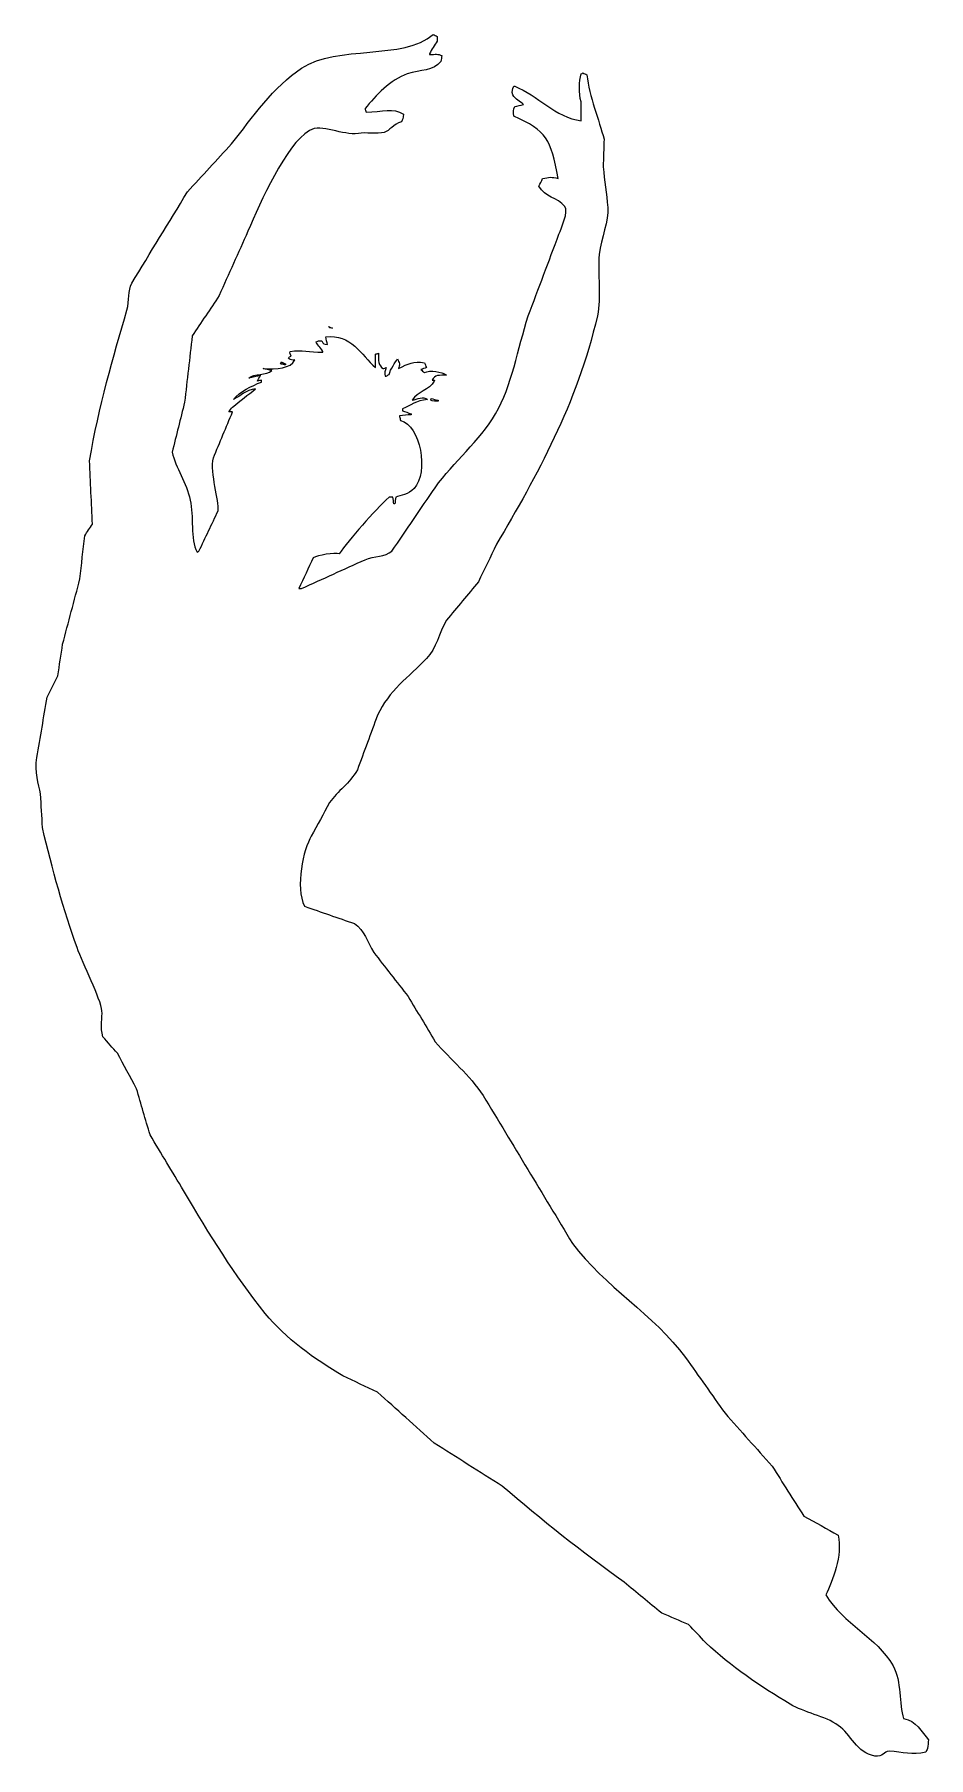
# Model space of a CAD drawing. Header units: centimetres. Extents: x -5 to 5.1, y -10.1 to 9.3.
import ezdxf

# ---------------------------------------------------------------- set-up
doc = ezdxf.new("R2010")
doc.units = ezdxf.units.CM
doc.header["$MEASUREMENT"] = 0
doc.layers.add('Camada 1', color=7, linetype='Continuous')

msp = doc.modelspace()

# ---------------------------------------------------------------- linework, layer by layer
at = {"layer": 'Camada 1'}
for points, knots in [([(4.80243, -9.6488), (4.74454, -9.48235), (4.7824, -9.23256), (4.68347, -9.05547), (4.68347, -9.05547), (4.5007, -8.72998), (4.12329, -8.59001), (3.92814, -8.25712), (3.92814, -8.25712), (4.00606, -8.10057), (4.11562, -7.81564), (4.0684, -7.58839), (4.0684, -7.58839), (3.93881, -7.5164), (3.80972, -7.44446), (3.67962, -7.37246), (3.67962, -7.37246), (3.56164, -7.18574), (3.44269, -6.99876), (3.32397, -6.81154), (3.32397, -6.81154), (3.14789, -6.61368), (2.97154, -6.41609), (2.79523, -6.21821), (2.79523, -6.21821), (2.64783, -6.00948), (2.5004, -5.80075), (2.35277, -5.59226), (2.35277, -5.59226), (1.99513, -5.10725), (1.44062, -4.79465), (1.08004, -4.30842), (1.08004, -4.30842), (0.74542, -3.75491), (0.41104, -3.20093), (0.0769, -2.64692), (0.0769, -2.64692), (-0.07693, -2.41692), (-0.28616, -2.24528), (-0.46301, -2.04298), (-0.46301, -2.04298), (-0.56342, -1.87381), (-0.66433, -1.70463), (-0.76522, -1.53572), (-0.76522, -1.53572), (-0.89434, -1.37025), (-1.02393, -1.20481), (-1.15352, -1.03984), (-1.15352, -1.03984), (-1.22525, -0.92213), (-1.25568, -0.78954), (-1.36918, -0.71586), (-1.36918, -0.71586), (-1.55613, -0.65106), (-1.74338, -0.58627), (-1.93033, -0.52147), (-1.93033, -0.52147), (-2.03815, -0.30406), (-1.94295, 0.12181), (-1.85466, 0.26601), (-1.85466, 0.26601), (-1.78664, 0.39166), (-1.71813, 0.51779), (-1.64963, 0.64365), (-1.64963, 0.64365), (-1.55565, 0.77499), (-1.42381, 0.8613), (-1.33702, 1.01042), (-1.33702, 1.01042), (-1.26135, 1.21547), (-1.18592, 1.4205), (-1.11046, 1.62526), (-1.11046, 1.62526), (-0.98581, 1.89781), (-0.75481, 2.06029), (-0.56018, 2.26187), (-0.56018, 2.26187), (-0.44741, 2.37884), (-0.42045, 2.54778), (-0.33338, 2.6937), (-0.33338, 2.6937), (-0.21493, 2.8374), (-0.09621, 2.98109), (0.02275, 3.12529), (0.02275, 3.12529), (0.09075, 3.26552), (0.15901, 3.40585), (0.22751, 3.54598), (0.22751, 3.54598), (0.67862, 4.32097), (1.12924, 5.11141), (1.36027, 6.11366), (1.36027, 6.11366), (1.40898, 6.32353), (1.35778, 6.57999), (1.38226, 6.8042), (1.38226, 6.8042), (1.40155, 6.98536), (1.48862, 7.18123), (1.47873, 7.3326), (1.47873, 7.3326), (1.46119, 7.4841), (1.44291, 7.63483), (1.42531, 7.7862), (1.42531, 7.7862), (1.42851, 7.89031), (1.43248, 7.99445), (1.43571, 8.09894), (1.43571, 8.09894), (1.37832, 8.31103), (1.27249, 8.57503), (1.24182, 8.82173), (1.24182, 8.82173), (1.22745, 8.82927), (1.21311, 8.83607), (1.19877, 8.84324), (1.19877, 8.84324), (1.1916, 8.83967), (1.18416, 8.83607), (1.17726, 8.8325), (1.17726, 8.8325), (1.15501, 8.74963), (1.14932, 8.61522), (1.17726, 8.51989), (1.17726, 8.51989), (1.17726, 8.44779), (1.17726, 8.37569), (1.17726, 8.30386), (1.17726, 8.30386), (0.89212, 8.3459), (0.68558, 8.59136), (0.43256, 8.69227), (0.43256, 8.69227), (0.42862, 8.69227), (0.42539, 8.69227), (0.42169, 8.69227), (0.42169, 8.69227), (0.40537, 8.65888), (0.39674, 8.63835), (0.41108, 8.59533), (0.41108, 8.59533), (0.43902, 8.54215), (0.48995, 8.52744), (0.52977, 8.48725), (0.52977, 8.48725), (0.49715, 8.48008), (0.46497, 8.47291), (0.43256, 8.46574), (0.43256, 8.46574), (0.41327, 8.42592), (0.41428, 8.41158), (0.42169, 8.35803), (0.42169, 8.35803), (0.78674, 8.19195), (0.84116, 8.10157), (0.91807, 7.65638), (0.91807, 7.65638), (0.85354, 7.67728), (0.81049, 7.67136), (0.74546, 7.65638), (0.74546, 7.65638), (0.73085, 7.6277), (0.71651, 7.59902), (0.70241, 7.57021), (0.70241, 7.57021), (0.77316, 7.44556), (0.90868, 7.44432), (0.99401, 7.34378), (0.99401, 7.34378), (1.04174, 7.28343), (0.95469, 7.10425), (0.92871, 7.03078), (0.92871, 7.03078), (0.8137, 6.72497), (0.69892, 6.41951), (0.58369, 6.11371), (0.58369, 6.11371), (0.46399, 5.742), (0.40118, 5.32623), (0.21642, 5.01325), (0.21642, 5.01325), (0.03267, 4.70064), (-0.25546, 4.47445), (-0.46298, 4.18238), (-0.46298, 4.18238), (-0.62472, 3.94508), (-0.78672, 3.70753), (-0.94823, 3.4706), (-0.94823, 3.4706), (-1.0239, 3.40273), (-1.14831, 3.41768), (-1.25046, 3.37329), (-1.25046, 3.37329), (-1.48763, 3.26558), (-1.72531, 3.15723), (-1.96298, 3.04941), (-1.96298, 3.04941), (-1.97338, 3.04941), (-1.98449, 3.04941), (-1.99489, 3.04941), (-1.99489, 3.04941), (-1.94097, 3.16442), (-1.88707, 3.27968), (-1.83289, 3.39493), (-1.83289, 3.39493), (-1.78492, 3.42361), (-1.58828, 3.45589), (-1.5418, 3.43795), (-1.5418, 3.43795), (-1.42803, 3.60242), (-1.14657, 3.92417), (-0.98065, 4.07467), (-0.98065, 4.07467), (-0.96655, 4.07467), (-0.95197, 4.07467), (-0.93763, 4.07467), (-0.93763, 4.07467), (-0.93416, 4.04956), (-0.93046, 4.02448), (-0.92699, 3.99924), (-0.92699, 3.99924), (-0.92329, 3.99924), (-0.91982, 3.99924), (-0.91612, 3.99924), (-0.91612, 3.99924), (-0.91265, 4.02448), (-0.90871, 4.04956), (-0.90548, 4.07467), (-0.90548, 4.07467), (-0.85452, 4.09457), (-0.75808, 4.10756), (-0.70022, 4.17164), (-0.70022, 4.17164), (-0.53229, 4.35859), (-0.62825, 4.88244), (-0.85132, 4.93782), (-0.85132, 4.93782), (-0.85505, 4.95216), (-0.85849, 4.96663), (-0.86246, 4.98097), (-0.86246, 4.98097), (-0.86246, 4.98454), (-0.86246, 4.98814), (-0.86246, 4.99171), (-0.86246, 4.99171), (-0.81917, 4.99531), (-0.77565, 4.99914), (-0.73263, 5.00248), (-0.73263, 5.00248), (-0.73263, 5.00608), (-0.73263, 5.00965), (-0.73263, 5.01325), (-0.73263, 5.01325), (-0.76525, 5.02402), (-0.79716, 5.03476), (-0.82981, 5.04553), (-0.82981, 5.04553), (-0.82981, 5.0527), (-0.82981, 5.05987), (-0.82981, 5.06704), (-0.82981, 5.06704), (-0.73509, 5.10821), (-0.68143, 5.15941), (-0.54911, 5.17512), (-0.54911, 5.17512), (-0.59957, 5.21134), (-0.66042, 5.17869), (-0.72172, 5.16435), (-0.72172, 5.16435), (-0.66113, 5.26412), (-0.52881, 5.27405), (-0.47391, 5.38038), (-0.47391, 5.38038), (-0.46079, 5.3993), (-0.47145, 5.3889), (-0.49569, 5.39078), (-0.49569, 5.39078), (-0.46897, 5.45026), (-0.41481, 5.4479), (-0.33345, 5.44507), (-0.33345, 5.44507), (-0.38936, 5.49008), (-0.51919, 5.50505), (-0.58176, 5.47735), (-0.58176, 5.47735), (-0.59586, 5.48812), (-0.61044, 5.49886), (-0.62478, 5.50963), (-0.62478, 5.50963), (-0.60327, 5.5168), (-0.58176, 5.52397), (-0.56022, 5.53114), (-0.56022, 5.53114), (-0.56739, 5.54945), (-0.57432, 5.56699), (-0.58173, 5.58506), (-0.58173, 5.58506), (-0.70934, 5.60956), (-0.76202, 5.57617), (-0.87282, 5.5204), (-0.87282, 5.5204), (-0.86959, 5.53834), (-0.86565, 5.55625), (-0.86242, 5.57432), (-0.86242, 5.57432), (-0.86959, 5.5925), (-0.87652, 5.61017), (-0.88393, 5.62848), (-0.88393, 5.62848), (-0.90938, 5.59647), (-0.96579, 5.51026), (-0.98064, 5.45587), (-0.98064, 5.45587), (-0.99175, 5.44833), (-1.00239, 5.44116), (-1.01329, 5.43396), (-1.01329, 5.43396), (-1.01676, 5.43396), (-1.02046, 5.43396), (-1.02393, 5.43396), (-1.02393, 5.43396), (-1.03009, 5.47836), (-1.02787, 5.49074), (-1.01329, 5.53117), (-1.01329, 5.53117), (-1.02393, 5.52757), (-1.0348, 5.524), (-1.04594, 5.5204), (-1.04594, 5.5204), (-1.10134, 5.55625), (-1.10058, 5.60721), (-1.09936, 5.69301), (-1.09936, 5.69301), (-1.11047, 5.68944), (-1.12137, 5.68584), (-1.13201, 5.682), (-1.13201, 5.682), (-1.13201, 5.63205), (-1.13201, 5.58146), (-1.13201, 5.53113), (-1.13201, 5.53113), (-1.2955, 5.67543), (-1.40802, 5.91496), (-1.69293, 5.87638), (-1.69293, 5.87638), (-1.6855, 5.8477), (-1.67832, 5.81899), (-1.67142, 5.78994), (-1.67142, 5.78994), (-1.7209, 5.80007), (-1.71693, 5.79229), (-1.73622, 5.83336), (-1.73622, 5.83336), (-1.78792, 5.83275), (-1.75874, 5.83336), (-1.80075, 5.82222), (-1.80075, 5.82222), (-1.79284, 5.78994), (-1.75278, 5.75965), (-1.72532, 5.71451), (-1.72532, 5.71451), (-1.72532, 5.71091), (-1.72532, 5.70734), (-1.72532, 5.70374), (-1.72532, 5.70374), (-1.88039, 5.70213), (-1.96027, 5.73417), (-2.09209, 5.71451), (-2.09209, 5.71451), (-2.10027, 5.67802), (-2.09209, 5.69819), (-2.08145, 5.66035), (-2.08145, 5.66035), (-2.13908, 5.64043), (-2.09902, 5.61336), (-2.0379, 5.6173), (-2.0379, 5.6173), (-2.08762, 5.52136), (-2.24218, 5.51319), (-2.39429, 5.52036), (-2.39429, 5.52036), (-2.36167, 5.51319), (-2.32926, 5.50602), (-2.29711, 5.49885), (-2.29711, 5.49885), (-2.35995, 5.44308), (-2.49621, 5.46856), (-2.5563, 5.41241), (-2.5563, 5.41241), (-2.51301, 5.42342), (-2.46973, 5.43392), (-2.4262, 5.44506), (-2.4262, 5.44506), (-2.43734, 5.42342), (-2.44771, 5.40191), (-2.45885, 5.3804), (-2.45885, 5.3804), (-2.44451, 5.38363), (-2.43017, 5.3872), (-2.41583, 5.3908), (-2.41583, 5.3908), (-2.41583, 5.38363), (-2.41583, 5.37646), (-2.41583, 5.36929), (-2.41583, 5.36929), (-2.52563, 5.32293), (-2.65993, 5.26494), (-2.72844, 5.17517), (-2.72844, 5.17517), (-2.64113, 5.21398), (-2.59636, 5.27928), (-2.48037, 5.29362), (-2.48037, 5.29362), (-2.5667, 5.22536), (-2.65301, 5.15723), (-2.73956, 5.08873), (-2.73956, 5.08873), (-2.7539, 5.07106), (-2.76824, 5.05275), (-2.78258, 5.03481), (-2.78258, 5.03481), (-2.76824, 5.03481), (-2.7539, 5.03481), (-2.73956, 5.03481), (-2.73956, 5.03481), (-2.81129, 4.8622), (-2.88326, 4.68956), (-2.95498, 4.51691), (-2.95498, 4.51691), (-2.99506, 4.3439), (-2.88574, 4.03254), (-2.90106, 3.92358), (-2.90106, 3.92358), (-2.97326, 3.77248), (-3.04499, 3.62137), (-3.11699, 3.47061), (-3.11699, 3.47061), (-3.12416, 3.46667), (-3.13133, 3.46344), (-3.1385, 3.4595), (-3.1385, 3.4595), (-3.21666, 3.60383), (-3.17559, 3.86487), (-3.21417, 4.04243), (-3.21417, 4.04243), (-3.25719, 4.23954), (-3.37961, 4.40562), (-3.41896, 4.58184), (-3.41896, 4.58184), (-3.37197, 4.76879), (-3.32572, 4.95591), (-3.27873, 5.14289), (-3.27873, 5.14289), (-3.25005, 5.39083), (-3.22134, 5.6389), (-3.19266, 5.88732), (-3.19266, 5.88732), (-3.09199, 6.03832), (-2.99134, 6.18918), (-2.89043, 6.34052), (-2.89043, 6.34052), (-2.78259, 6.5814), (-2.67477, 6.82217), (-2.56669, 7.06307), (-2.56669, 7.06307), (-2.4262, 7.38978), (-2.14426, 8.0343), (-1.87615, 8.19617), (-1.87615, 8.19617), (-1.74087, 8.27777), (-1.50393, 8.13484), (-1.32587, 8.16352), (-1.32587, 8.16352), (-1.24229, 8.17725), (-1.11344, 8.15214), (-1.03478, 8.17463), (-1.03478, 8.17463), (-0.97345, 8.19193), (-0.93215, 8.26861), (-0.84063, 8.29311), (-0.84063, 8.29311), (-0.82653, 8.32118), (-0.82134, 8.33058), (-0.81912, 8.37955), (-0.81912, 8.37955), (-0.93488, 8.45596), (-1.05555, 8.4054), (-1.23957, 8.40106), (-1.23957, 8.40106), (-1.24351, 8.41553), (-1.247, 8.42987), (-1.25047, 8.44421), (-1.25047, 8.44421), (-1.13323, 8.58457), (-0.96308, 8.77018), (-0.7756, 8.83251), (-0.7756, 8.83251), (-0.63018, 8.88085), (-0.4771, 8.86257), (-0.39796, 8.97287), (-0.39796, 8.97287), (-0.39473, 8.99438), (-0.39129, 9.01602), (-0.38732, 9.03753), (-0.38732, 9.03753), (-0.43158, 9.05769), (-0.45757, 9.05248), (-0.52755, 9.04854), (-0.52755, 9.04854), (-0.52755, 9.05187), (-0.52755, 9.05547), (-0.52755, 9.05904), (-0.52755, 9.05904), (-0.49887, 9.10603), (-0.47019, 9.15265), (-0.44148, 9.1994), (-0.44148, 9.1994), (-0.44148, 9.21734), (-0.44148, 9.23525), (-0.44148, 9.25319), (-0.44148, 9.25319), (-0.45582, 9.26073), (-0.47016, 9.2679), (-0.4845, 9.27507), (-0.4845, 9.27507), (-0.82012, 8.98337), (-1.55762, 9.16154), (-1.96299, 8.89717), (-1.96299, 8.89717), (-2.28105, 8.68952), (-2.51772, 8.34144), (-2.74997, 8.04503), (-2.74997, 8.04503), (-2.91592, 7.86522), (-3.08088, 7.68506), (-3.24635, 7.50562), (-3.24635, 7.50562), (-3.45508, 7.16394), (-3.66384, 6.82215), (-3.87206, 6.48047), (-3.87206, 6.48047), (-3.91831, 6.39998), (-3.89556, 6.28336), (-3.92622, 6.17861), (-3.92622, 6.17861), (-4.08227, 5.64577), (-4.24081, 5.10128), (-4.34691, 4.48459), (-4.34691, 4.48459), (-4.33601, 4.24729), (-4.3254, 4.00974), (-4.3145, 3.77244), (-4.3145, 3.77244), (-4.34318, 3.72939), (-4.37213, 3.686), (-4.40081, 3.64285), (-4.40081, 3.64285), (-4.41912, 3.48135), (-4.43666, 3.31911), (-4.45497, 3.15723), (-4.45497, 3.15723), (-4.51953, 2.91313), (-4.58406, 2.66852), (-4.64888, 2.42394), (-4.64888, 2.42394), (-4.66695, 2.30546), (-4.685, 2.18677), (-4.70304, 2.06805), (-4.70304, 2.06805), (-4.74286, 1.98891), (-4.78191, 1.90978), (-4.82176, 1.83037), (-4.82176, 1.83037), (-4.86134, 1.60381), (-4.90063, 1.37754), (-4.94048, 1.15097), (-4.94048, 1.15097), (-4.96593, 0.99368), (-4.91698, 0.84675), (-4.89719, 0.74092), (-4.89719, 0.74092), (-4.89026, 0.61503), (-4.88285, 0.48914), (-4.87568, 0.36302), (-4.87568, 0.36302), (-4.77083, -0.10095), (-4.63181, -0.57183), (-4.48714, -0.98535), (-4.48714, -0.98535), (-4.42332, -1.16812), (-4.222, -1.55815), (-4.20692, -1.69763), (-4.20692, -1.69763), (-4.19951, -1.76343), (-4.23338, -1.88215), (-4.19581, -1.98849), (-4.19581, -1.98849), (-4.14239, -2.04982), (-4.08823, -2.11118), (-4.03381, -2.17201), (-4.03381, -2.17201), (-3.96208, -2.30507), (-3.89035, -2.43837), (-3.81865, -2.57145), (-3.81865, -2.57145), (-3.76819, -2.74383), (-3.71774, -2.91697), (-3.66704, -3.08908), (-3.66704, -3.08908), (-3.54139, -3.29784), (-3.41577, -3.50654), (-3.28988, -3.71503), (-3.28988, -3.71503), (-2.99212, -4.21687), (-2.72203, -4.66277), (-2.37281, -5.09631), (-2.37281, -5.09631), (-2.149, -5.37357), (-1.81412, -5.61323), (-1.49855, -5.79722), (-1.49855, -5.79722), (-1.3692, -5.85855), (-1.2396, -5.9194), (-1.11049, -5.98074), (-1.11049, -5.98074), (-0.89806, -6.17119), (-0.68583, -6.36211), (-0.47388, -6.55232), (-0.47388, -6.55232), (-0.21866, -6.71456), (0.03708, -6.87606), (0.2923, -7.03783), (0.2923, -7.03783), (0.73352, -7.41624), (1.18191, -7.7716), (1.66244, -8.11688), (1.66244, -8.11688), (1.80293, -8.23211), (1.94292, -8.34712), (2.08313, -8.46213), (2.08313, -8.46213), (2.1838, -8.50542), (2.28495, -8.54846), (2.38536, -8.59196), (2.38536, -8.59196), (2.44989, -8.65975), (2.51471, -8.72849), (2.57925, -8.79627), (2.57925, -8.79627), (2.85997, -9.06141), (3.18941, -9.28448), (3.52897, -9.48728), (3.52897, -9.48728), (3.68034, -9.57779), (3.91727, -9.62031), (4.0684, -9.72445), (4.0684, -9.72445), (4.21112, -9.82264), (4.27268, -10.03483), (4.47819, -10.0697), (4.47819, -10.0697), (4.57267, -10.08602), (4.57738, -10.01305), (4.64046, -10.01604), (4.64046, -10.01604), (4.79529, -10.02247), (4.89446, -10.06205), (5.05051, -10.02668), (5.05051, -10.02668), (5.05768, -10.01234), (5.06485, -9.99797), (5.07202, -9.98363), (5.07202, -9.98363), (5.07525, -9.95101), (5.07919, -9.9186), (5.08242, -9.88645), (5.08242, -9.88645), (5.00668, -9.79747), (4.94263, -9.67131), (4.80243, -9.6488)], [0, 0, 0, 0, 0.00584795, 0.00584795, 0.00584795, 0.00584795, 0.01169591, 0.01169591, 0.01169591, 0.01169591, 0.01754386, 0.01754386, 0.01754386, 0.01754386, 0.02339181, 0.02339181, 0.02339181, 0.02339181, 0.02923977, 0.02923977, 0.02923977, 0.02923977, 0.03508772, 0.03508772, 0.03508772, 0.03508772, 0.04093567, 0.04093567, 0.04093567, 0.04093567, 0.04678363, 0.04678363, 0.04678363, 0.04678363, 0.05263158, 0.05263158, 0.05263158, 0.05263158, 0.05847953, 0.05847953, 0.05847953, 0.05847953, 0.06432749, 0.06432749, 0.06432749, 0.06432749, 0.07017544, 0.07017544, 0.07017544, 0.07017544, 0.07602339, 0.07602339, 0.07602339, 0.07602339, 0.08187135, 0.08187135, 0.08187135, 0.08187135, 0.0877193, 0.0877193, 0.0877193, 0.0877193, 0.09356725, 0.09356725, 0.09356725, 0.09356725, 0.0994152, 0.0994152, 0.0994152, 0.0994152, 0.10526316, 0.10526316, 0.10526316, 0.10526316, 0.11111111, 0.11111111, 0.11111111, 0.11111111, 0.11695906, 0.11695906, 0.11695906, 0.11695906, 0.12280702, 0.12280702, 0.12280702, 0.12280702, 0.12865497, 0.12865497, 0.12865497, 0.12865497, 0.13450292, 0.13450292, 0.13450292, 0.13450292, 0.14035088, 0.14035088, 0.14035088, 0.14035088, 0.14619883, 0.14619883, 0.14619883, 0.14619883, 0.15204678, 0.15204678, 0.15204678, 0.15204678, 0.15789474, 0.15789474, 0.15789474, 0.15789474, 0.16374269, 0.16374269, 0.16374269, 0.16374269, 0.16959064, 0.16959064, 0.16959064, 0.16959064, 0.1754386, 0.1754386, 0.1754386, 0.1754386, 0.18128655, 0.18128655, 0.18128655, 0.18128655, 0.1871345, 0.1871345, 0.1871345, 0.1871345, 0.19298246, 0.19298246, 0.19298246, 0.19298246, 0.19883041, 0.19883041, 0.19883041, 0.19883041, 0.20467836, 0.20467836, 0.20467836, 0.20467836, 0.21052632, 0.21052632, 0.21052632, 0.21052632, 0.21637427, 0.21637427, 0.21637427, 0.21637427, 0.22222222, 0.22222222, 0.22222222, 0.22222222, 0.22807018, 0.22807018, 0.22807018, 0.22807018, 0.23391813, 0.23391813, 0.23391813, 0.23391813, 0.23976608, 0.23976608, 0.23976608, 0.23976608, 0.24561404, 0.24561404, 0.24561404, 0.24561404, 0.25146199, 0.25146199, 0.25146199, 0.25146199, 0.25730994, 0.25730994, 0.25730994, 0.25730994, 0.26315789, 0.26315789, 0.26315789, 0.26315789, 0.26900585, 0.26900585, 0.26900585, 0.26900585, 0.2748538, 0.2748538, 0.2748538, 0.2748538, 0.28070175, 0.28070175, 0.28070175, 0.28070175, 0.28654971, 0.28654971, 0.28654971, 0.28654971, 0.29239766, 0.29239766, 0.29239766, 0.29239766, 0.29824561, 0.29824561, 0.29824561, 0.29824561, 0.30409357, 0.30409357, 0.30409357, 0.30409357, 0.30994152, 0.30994152, 0.30994152, 0.30994152, 0.31578947, 0.31578947, 0.31578947, 0.31578947, 0.32163743, 0.32163743, 0.32163743, 0.32163743, 0.32748538, 0.32748538, 0.32748538, 0.32748538, 0.33333333, 0.33333333, 0.33333333, 0.33333333, 0.33918129, 0.33918129, 0.33918129, 0.33918129, 0.34502924, 0.34502924, 0.34502924, 0.34502924, 0.35087719, 0.35087719, 0.35087719, 0.35087719, 0.35672515, 0.35672515, 0.35672515, 0.35672515, 0.3625731, 0.3625731, 0.3625731, 0.3625731, 0.36842105, 0.36842105, 0.36842105, 0.36842105, 0.37426901, 0.37426901, 0.37426901, 0.37426901, 0.38011696, 0.38011696, 0.38011696, 0.38011696, 0.38596491, 0.38596491, 0.38596491, 0.38596491, 0.39181287, 0.39181287, 0.39181287, 0.39181287, 0.39766082, 0.39766082, 0.39766082, 0.39766082, 0.40350877, 0.40350877, 0.40350877, 0.40350877, 0.40935673, 0.40935673, 0.40935673, 0.40935673, 0.41520468, 0.41520468, 0.41520468, 0.41520468, 0.42105263, 0.42105263, 0.42105263, 0.42105263, 0.42690058, 0.42690058, 0.42690058, 0.42690058, 0.43274854, 0.43274854, 0.43274854, 0.43274854, 0.43859649, 0.43859649, 0.43859649, 0.43859649, 0.44444444, 0.44444444, 0.44444444, 0.44444444, 0.4502924, 0.4502924, 0.4502924, 0.4502924, 0.45614035, 0.45614035, 0.45614035, 0.45614035, 0.4619883, 0.4619883, 0.4619883, 0.4619883, 0.46783626, 0.46783626, 0.46783626, 0.46783626, 0.47368421, 0.47368421, 0.47368421, 0.47368421, 0.47953216, 0.47953216, 0.47953216, 0.47953216, 0.48538012, 0.48538012, 0.48538012, 0.48538012, 0.49122807, 0.49122807, 0.49122807, 0.49122807, 0.49707602, 0.49707602, 0.49707602, 0.49707602, 0.50292398, 0.50292398, 0.50292398, 0.50292398, 0.50877193, 0.50877193, 0.50877193, 0.50877193, 0.51461988, 0.51461988, 0.51461988, 0.51461988, 0.52046784, 0.52046784, 0.52046784, 0.52046784, 0.52631579, 0.52631579, 0.52631579, 0.52631579, 0.53216374, 0.53216374, 0.53216374, 0.53216374, 0.5380117, 0.5380117, 0.5380117, 0.5380117, 0.54385965, 0.54385965, 0.54385965, 0.54385965, 0.5497076, 0.5497076, 0.5497076, 0.5497076, 0.55555556, 0.55555556, 0.55555556, 0.55555556, 0.56140351, 0.56140351, 0.56140351, 0.56140351, 0.56725146, 0.56725146, 0.56725146, 0.56725146, 0.57309942, 0.57309942, 0.57309942, 0.57309942, 0.57894737, 0.57894737, 0.57894737, 0.57894737, 0.58479532, 0.58479532, 0.58479532, 0.58479532, 0.59064327, 0.59064327, 0.59064327, 0.59064327, 0.59649123, 0.59649123, 0.59649123, 0.59649123, 0.60233918, 0.60233918, 0.60233918, 0.60233918, 0.60818713, 0.60818713, 0.60818713, 0.60818713, 0.61403509, 0.61403509, 0.61403509, 0.61403509, 0.61988304, 0.61988304, 0.61988304, 0.61988304, 0.62573099, 0.62573099, 0.62573099, 0.62573099, 0.63157895, 0.63157895, 0.63157895, 0.63157895, 0.6374269, 0.6374269, 0.6374269, 0.6374269, 0.64327485, 0.64327485, 0.64327485, 0.64327485, 0.64912281, 0.64912281, 0.64912281, 0.64912281, 0.65497076, 0.65497076, 0.65497076, 0.65497076, 0.66081871, 0.66081871, 0.66081871, 0.66081871, 0.66666667, 0.66666667, 0.66666667, 0.66666667, 0.67251462, 0.67251462, 0.67251462, 0.67251462, 0.67836257, 0.67836257, 0.67836257, 0.67836257, 0.68421053, 0.68421053, 0.68421053, 0.68421053, 0.69005848, 0.69005848, 0.69005848, 0.69005848, 0.69590643, 0.69590643, 0.69590643, 0.69590643, 0.70175439, 0.70175439, 0.70175439, 0.70175439, 0.70760234, 0.70760234, 0.70760234, 0.70760234, 0.71345029, 0.71345029, 0.71345029, 0.71345029, 0.71929825, 0.71929825, 0.71929825, 0.71929825, 0.7251462, 0.7251462, 0.7251462, 0.7251462, 0.73099415, 0.73099415, 0.73099415, 0.73099415, 0.73684211, 0.73684211, 0.73684211, 0.73684211, 0.74269006, 0.74269006, 0.74269006, 0.74269006, 0.74853801, 0.74853801, 0.74853801, 0.74853801, 0.75438596, 0.75438596, 0.75438596, 0.75438596, 0.76023392, 0.76023392, 0.76023392, 0.76023392, 0.76608187, 0.76608187, 0.76608187, 0.76608187, 0.77192982, 0.77192982, 0.77192982, 0.77192982, 0.77777778, 0.77777778, 0.77777778, 0.77777778, 0.78362573, 0.78362573, 0.78362573, 0.78362573, 0.78947368, 0.78947368, 0.78947368, 0.78947368, 0.79532164, 0.79532164, 0.79532164, 0.79532164, 0.80116959, 0.80116959, 0.80116959, 0.80116959, 0.80701754, 0.80701754, 0.80701754, 0.80701754, 0.8128655, 0.8128655, 0.8128655, 0.8128655, 0.81871345, 0.81871345, 0.81871345, 0.81871345, 0.8245614, 0.8245614, 0.8245614, 0.8245614, 0.83040936, 0.83040936, 0.83040936, 0.83040936, 0.83625731, 0.83625731, 0.83625731, 0.83625731, 0.84210526, 0.84210526, 0.84210526, 0.84210526, 0.84795322, 0.84795322, 0.84795322, 0.84795322, 0.85380117, 0.85380117, 0.85380117, 0.85380117, 0.85964912, 0.85964912, 0.85964912, 0.85964912, 0.86549708, 0.86549708, 0.86549708, 0.86549708, 0.87134503, 0.87134503, 0.87134503, 0.87134503, 0.87719298, 0.87719298, 0.87719298, 0.87719298, 0.88304094, 0.88304094, 0.88304094, 0.88304094, 0.88888889, 0.88888889, 0.88888889, 0.88888889, 0.89473684, 0.89473684, 0.89473684, 0.89473684, 0.9005848, 0.9005848, 0.9005848, 0.9005848, 0.90643275, 0.90643275, 0.90643275, 0.90643275, 0.9122807, 0.9122807, 0.9122807, 0.9122807, 0.91812865, 0.91812865, 0.91812865, 0.91812865, 0.92397661, 0.92397661, 0.92397661, 0.92397661, 0.92982456, 0.92982456, 0.92982456, 0.92982456, 0.93567251, 0.93567251, 0.93567251, 0.93567251, 0.94152047, 0.94152047, 0.94152047, 0.94152047, 0.94736842, 0.94736842, 0.94736842, 0.94736842, 0.95321637, 0.95321637, 0.95321637, 0.95321637, 0.95906433, 0.95906433, 0.95906433, 0.95906433, 0.96491228, 0.96491228, 0.96491228, 0.96491228, 0.97076023, 0.97076023, 0.97076023, 0.97076023, 0.97660819, 0.97660819, 0.97660819, 0.97660819, 0.98245614, 0.98245614, 0.98245614, 0.98245614, 0.98830409, 0.98830409, 0.98830409, 0.98830409, 1, 1, 1, 1]), ([(-1.61777, 5.97368), (-1.63211, 5.98048), (-1.64645, 5.98765), (-1.66079, 5.99519), (-1.66079, 5.99519), (-1.63954, 5.97307), (-1.65685, 5.98345), (-1.61777, 5.97368)], [0, 0, 0, 0, 0.33333333, 0.33333333, 0.33333333, 0.33333333, 1, 1, 1, 1]), ([(-2.15667, 5.5635), (-2.1532, 5.5635), (-2.1495, 5.5635), (-2.14627, 5.5635), (-2.14627, 5.5635), (-2.14627, 5.56697), (-2.14627, 5.57091), (-2.14627, 5.57427), (-2.14627, 5.57427), (-2.16061, 5.58144), (-2.17471, 5.58861), (-2.18929, 5.59578), (-2.18929, 5.59578), (-2.19276, 5.58861), (-2.19646, 5.58144), (-2.19993, 5.57427), (-2.19993, 5.57427), (-2.18562, 5.57091), (-2.17104, 5.56697), (-2.15667, 5.5635)], [0, 0, 0, 0, 0.16666667, 0.16666667, 0.16666667, 0.16666667, 0.33333333, 0.33333333, 0.33333333, 0.33333333, 0.5, 0.5, 0.5, 0.5, 0.66666667, 0.66666667, 0.66666667, 0.66666667, 1, 1, 1, 1]), ([(-0.4304, 5.15355), (-0.4304, 5.15715), (-0.4304, 5.16072), (-0.4304, 5.16432), (-0.4304, 5.16432), (-0.45588, 5.17149), (-0.48109, 5.17866), (-0.50607, 5.18583), (-0.50607, 5.18583), (-0.52313, 5.15295), (-0.49048, 5.15739), (-0.4304, 5.15355)], [0, 0, 0, 0, 0.25, 0.25, 0.25, 0.25, 0.5, 0.5, 0.5, 0.5, 1, 1, 1, 1])]:
    msp.add_open_spline(points, degree=3, knots=knots, dxfattribs=at)

doc.saveas('drawing.dxf')
